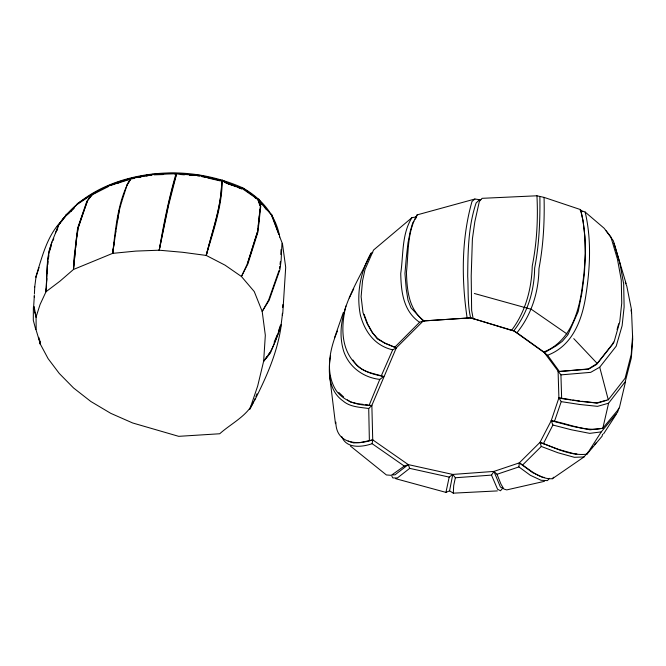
<?xml version="1.0" encoding="UTF-8"?>
<svg xmlns="http://www.w3.org/2000/svg" width="666" height="666" viewBox="0 0 666 666"><rect width="100%" height="100%" fill="white"/><g stroke="black" fill="none" stroke-linecap="round" stroke-linejoin="round"><path stroke-width="1" d="M33.375 307.376L33.3 320.254L35.764 329.62M497.385 490.909L453.305 493.156L453.688 485.631L455.353 477.755L452.772 474.433L408.275 464.602L372.727 439.851C356.526 445.554 336.014 443.473 335.839 422.119M255.12 398.368C249.567 415.01 232.009 422.677 219.73 433.757L178.696 436.338L132.642 422.968L110.747 413.328L90.842 401.49L73.56 387.978L59.282 373.476L48.11 358.649L40.326 344.114L36.172 330.178L36.064 317.016L40.077 304.487L46.021 291.716L47.486 261.547L48.843 251.64L51.79 242.282L59.241 223.743L65.651 215.817L77.065 204.529L92.582 194.122C117.732 179.179 147.311 172.827 176.398 173.46M473.21 318.864L471.636 310.414L471.203 275.974L472.394 238.994L474.833 221.686L479.329 201.498L482.076 198.326L536.938 195.787C538.145 219.305 536.846 242.948 532.234 266.109C531.626 288.969 525.474 311.988 511.538 330.386L470.629 317.849L423.243 320.954L419.555 322.294L394.755 347.261L385.023 343.34L377.53 338.403L372.078 332.309L366.933 323.185L363.012 312.612L361.114 296.72L362.537 280.844L365.001 269.555L373.534 250.058L411.979 217.649L416.516 216.941L414.885 219.514M536.938 195.787L544.055 197.386L580.544 209.599L583.066 220.854L584.84 236.613L585.447 253.53L584.415 273.584L581.918 292.882L578.205 311.546L567.932 334.715L562.279 341.358L555.885 346.02L544.372 352.714L513.786 330.827L470.629 317.849L423.243 320.954L410.989 307.809L408 300.141L406.26 289.194L404.953 273.535L406.268 258.117L407.975 242.99L410.306 231.152L412.704 222.935L413.794 221.22M253.638 401.623L249.875 409.057L257.675 386.022L263.661 361.139L265.326 335.256L262.188 311.438L254.262 291.575L241.433 276.507L225.025 265.151L206.235 255.436L182.659 252.289L159.224 250.208L135.839 251.09L112.637 253.363L73.468 269.48L59.99 281.16L46.021 291.716C47.169 275.091 46.195 257.834 52.056 241.974M544.055 197.386C544.671 221.262 543.398 245.196 538.944 268.739C538.702 291.933 531.568 314.643 516.958 332.75L543.831 351.973L560.93 374.875L561.654 398.543L579.803 401.298L597.469 403.096L608.283 399.816L625.116 378.221L631.243 354.42L632.6 335.764M282.301 315.276L282.384 313.286M282.709 307.575L282.834 304.587M280.802 254.47L281.044 249.55M75.483 249.675L73.468 269.48L73.943 259.074L77.606 228.172L86.813 201.382L92.141 194.389M539.876 196.77C540.184 220.646 539.21 244.605 534.64 268.148C534.348 290.676 527.68 312.953 513.786 330.827L511.538 330.386M34.224 297.003L34.316 295.03M34.416 293.698L34.757 286.78M34.274 296.661L33.633 306.918L36.064 317.016L35.539 314.202M46.021 291.716L46.212 288.694M46.537 283.674L46.895 278.638M47.544 269.572L47.261 273.601M47.869 264.519L48.06 261.488M282.75 313.611L285.697 267.324L282.409 243.281M625.54 381.643L619.238 408.391L602.838 428.171C585.272 432.334 568.323 423.41 551.223 420.704L539.993 442.349L519.313 462.878L493.939 471.411L452.772 474.433L449.2 477.097L445.937 492.374L395.679 478.688M258.749 222.377L259.282 215.842M73.468 269.48L76.498 237.978L78.055 227.897L87.254 201.115L92.582 194.122M259.449 213.961L259.89 209.249M330.577 356.069C327.822 371.695 328.704 390.9 342.948 400.865C350.025 407.142 359.873 407.142 368.723 408.524L371.861 405.369L396.287 347.885L423.243 320.954M75.674 247.785L76.14 243.04M76.324 241.15L78.147 228.272M114.286 242.332L112.637 253.363C115.709 228.088 117.666 201.24 130.386 178.721L130.869 179.004L127.006 185.156M549.467 478.313L547.427 480.619L541.067 480.269L530.344 475.283L518.906 466.916L519.313 462.878C529.62 469.28 539.277 479.403 552.322 478.746L584.007 456.951L588.652 451.498M282.409 314.552L281.069 325.108L278.005 334.54L270.379 353.038L263.661 361.139L267.108 356.41M34.699 287.113L36.014 276.989M279.479 268.531L279.745 266.492M280.011 264.452L280.411 261.388M48.593 257.551L48.868 255.578M112.637 253.363L115.867 231.635M115.759 231.984L119.239 210.606M257.459 231.277L257.917 228.288M258.217 226.298L258.674 223.31M449.2 477.097L409.69 468.365L408.275 464.602L404.304 466.083L372.136 443.689L372.727 439.851L371.861 405.369C358.491 405.652 344.722 401.939 336.338 390.817C324.758 372.96 329.628 349.5 337.421 331.035M259.848 205.528L258.075 200.225L258.724 200.058L260.772 206.152L257.925 232.101L247.894 263.886L241.433 276.507L247.494 263.536L257.526 231.76L260.373 205.811L258.333 199.7L242.099 188.503L222.244 180.952C221.994 206.435 213.278 231.135 206.235 255.436C212.079 230.786 221.67 206.343 221.67 180.777L199.792 175.666L176.623 173.776L168.623 205.111L159.224 250.208C163.495 224.475 168.764 198.826 175.99 173.759L152.905 174.467L130.961 178.58L127.156 184.649L124.309 193.648M117.299 221.229L119.122 211.014L121.711 201.598M345.887 306.019C341.125 325.483 340.459 348.701 355.644 363.877C362.637 372.319 373.926 373.385 383.724 376.531L379.778 379.395L369.047 405.494M159.224 250.208C164.385 224.633 168.698 198.585 176.623 173.776M130.869 179.004L130.961 178.58M281.11 326.115C277.372 352.597 266.475 376.998 254.504 400.624M445.937 492.374L449.558 490.867L452.772 474.433M625.216 282.201L626.773 286.03L631.451 309.457L632.7 339.285L631.326 357.958L625.241 381.701L608.599 403.196L602.838 428.171M618.647 408.141L617.665 412.104L601.265 431.884L586.954 454.154C570.487 456.227 555.044 447.852 539.993 442.349L541.3 446.461L557.942 452.755L574.425 457.317L584.007 456.951M602.572 434.232L602.072 436.222L586.954 454.154M206.235 255.436C212.371 230.869 221.836 206.343 221.67 180.777M257.309 232.268L247.319 263.927M416.708 216.259L417.099 214.893L474.9 199.026L479.52 199.675L476.107 202.997C468.173 226.59 467.94 251.631 467.69 276.248C468.489 290.11 467.382 304.254 470.629 317.849M613.453 342.008L612.895 343.931L596.594 364.469L588.669 369.13L558.1 371.595L558.899 397.86L551.223 420.704L552.897 425.033L543.314 443.789M617.049 329.537L618.706 323.776M78.422 227.356L84.141 210.389M35.897 276.515C41.717 258.516 46.087 239.202 58.466 224.367M279.062 270.463L268.598 300.133L262.188 311.438L269.131 300.341L279.92 269.638L281.127 260.414L282.009 242.615L279.454 236.122M49.401 251.631L51.457 245.113M35.964 277.322L39.053 267.516M121.578 202.056L124.442 193.182M278.796 330.269L280.328 325.574M281.177 324.375C276.59 337.138 273.077 350.957 263.661 361.139M554.528 421.195L561.222 401.64L558.899 397.86L570.829 399.692M334.44 338.02L343.356 312.412M84.49 209.415L87.321 201.59M55.42 233.2L58.974 224.051L65.376 216.134L61.863 221.154M57.026 230.519L57.734 228.696M53.064 240.501L53.788 238.694M274.109 342.316L277.189 334.948M255.894 396.536L257.051 393.781M249.875 409.057L251.84 404.528M381.327 375.749L392.699 349.833L396.287 347.885L384.182 342.74L377.389 338.961L372.71 332.992L367.782 324.292L364.077 314.302M543.831 351.973C568.772 342.166 578.063 315.218 581.734 290.701C585.739 263.919 587.445 236.055 580.544 209.599M349.275 297.985L353.763 288.736M372.752 252.506L371.029 253.23C357.334 283.758 333.042 315.709 343.639 351.099C348.926 366.983 363.336 377.597 379.778 379.395M371.029 253.23C360.348 271.861 356.218 294.089 360.398 315.218C364.935 331.976 375.033 345.82 392.699 349.833M258.075 200.225L258.1 199.417M417.099 214.893C406.984 231.984 408.541 253.205 406.443 272.344C407.001 290.018 408.649 309.74 424.275 320.97M603.579 433.874L616.158 414.435M455.353 477.755L491.508 475.108L493.939 471.411L497.019 474.275L500.998 484.215L503.929 489.077L506.768 489.901L544.472 481.318M411.979 217.649C401.606 233.966 403.471 254.911 400.732 273.435C401.115 291.783 403.246 310.955 419.555 322.294M279.728 237.071C276.14 215.493 261.205 197.993 242.332 187.679C221.553 178.513 199.192 173.476 176.482 172.927C131.968 172.078 82.043 187.654 57.251 227.064L58.475 225.424M268.256 354.836L269.98 352.472M59.69 223.784L60.914 222.136M62.138 220.496L63.362 218.856M64.577 217.208L74.584 207.459M560.93 374.875L590.7 372.352L599.716 367.207L616.183 346.195L622.111 325.749L624.117 307.026L623.676 283.957L619.83 263.02L613.336 240.759L606.085 230.811M558.1 371.595L588.369 368.939L597.202 363.453L614.01 342.191L619.755 321.795L621.736 303.063L621.278 280.045L617.449 259.157L610.805 236.755L604.079 228.197L585.164 212.054L580.519 210.348L582.092 211.696M591.308 448.385L592.632 446.828M594.621 444.497L595.953 442.94M552.322 478.746L553.662 477.214M522.66 464.96L541.3 446.461M71.046 211.139L73.918 208.291M90.226 195.946C108.508 182.884 131.135 177.689 153.03 174.234M474.9 199.026L471.994 201.473C461.33 239.119 461.446 279.678 467.149 318.165M90.343 196.395L91.933 195.138M65.784 215.634L68.964 213.112M409.69 468.365L397.352 477.988L392.79 477.93L391.866 476.24M408.275 464.602L394.996 474.825L392.349 474.9M404.304 466.083L391.258 475.324L386.388 474.95L350.433 446.053M65.584 215.176L71.212 211.047M77.164 203.729L92.599 193.889M544.372 352.714L547.594 355.244C572.943 345.746 582.55 318.889 586.055 294.106C590.201 267.008 591.466 238.928 585.164 212.054M221.686 181.244L222.244 180.952M93.615 194.056L108.675 186.405M497.019 474.275L518.906 466.916M110.148 185.19L130.386 178.721M110.448 185.506L115.31 183.958M117.249 183.341L129.895 179.312M115.901 183.633L119.714 182.426M608.599 403.196L597.535 406.352L579.661 404.47L561.222 401.64M606.385 400.199L596.669 402.947L581.768 401.282M372.727 439.851L360.048 442.657L353.579 442.923L348.127 441.058M372.136 443.689C361.971 447.236 346.278 448.951 341.683 436.446M131.876 178.813L133.891 178.438M138.919 177.497L140.926 177.123M145.954 176.182L147.969 175.807M149.975 175.424L151.99 175.05M138.029 177.422L140.002 177.056M601.265 431.884L589.718 433.366L571.336 429.77L552.897 425.033M600.391 428.546L590.034 429.803L572.335 426.34L551.223 420.704M478.821 199.725L480.869 199.625M154.013 174.833L163.12 174.559M153.804 174.509L155.877 174.442M174.525 173.909L176.598 173.843M574.974 453.996L576.898 453.954M176.39 173.526L199.833 175.366L221.945 180.619L241.716 188.886L238.853 187.795M180.344 174.492L184.407 174.825M189.485 175.241L192.532 175.491M197.611 175.907L199.634 176.074M183.55 174.425L185.539 174.592M544.638 477.447L542.732 477.264L532.517 472.569L519.313 462.878M359.215 403.912L363.103 404.362M365.051 404.587L367.973 404.92M572.818 399.991L579.778 401.057M358.241 403.796L350.566 402.098L347.386 399.875M201.64 176.54L205.652 177.481M207.659 177.955L219.688 180.777M219.056 180.411L221.012 180.877M558.899 397.86L561.654 398.543M383.724 376.531C372.086 374.101 359.432 371.037 352.955 360.015M474.358 293.49L531.401 309.332L567.091 334.016M573.984 453.721L559.149 449.608L539.993 442.349M224.55 182.334L235.989 186.705M394.755 347.261L396.287 347.885M221.961 180.553L229.32 184.307M221.945 180.619L229.312 184.374M254.845 197.627L258.441 199.617L259.682 201.182M222.186 180.02L231.277 184.981M513.786 330.827L516.958 332.75M449.558 490.867L453.305 493.156M242.332 187.679L258.458 199.55M580.119 210.223L581.734 211.513M338.819 392.449L343.631 396.928M573.759 338.619L597.202 363.453M258.724 200.058L271.362 214.943L278.946 234.607M260.922 202.747L262.779 205.086M264.011 206.651L266.492 209.782M547.594 355.244L559.432 371.52M258.799 199.042L261.988 204.404M415.942 216.933L416.358 217.782M491.508 475.108L497.577 489.26L500.491 490.767L502.713 488.228L500.399 487.004L493.939 471.411M271.62 214.136L278.912 234.515M614.044 243.24L626.098 283.55M599.716 367.207L608.283 399.816M33.683 306.576L36.064 317.016M38.77 337.304L40.326 344.114L39.485 339.294M39.294 339.444L40.326 344.114M630.977 309.931L631.584 312.987M34.141 306.718L34.84 310.464M329.462 374.608L335.456 423.676M368.723 408.524L369.372 440.401"/></g></svg>
